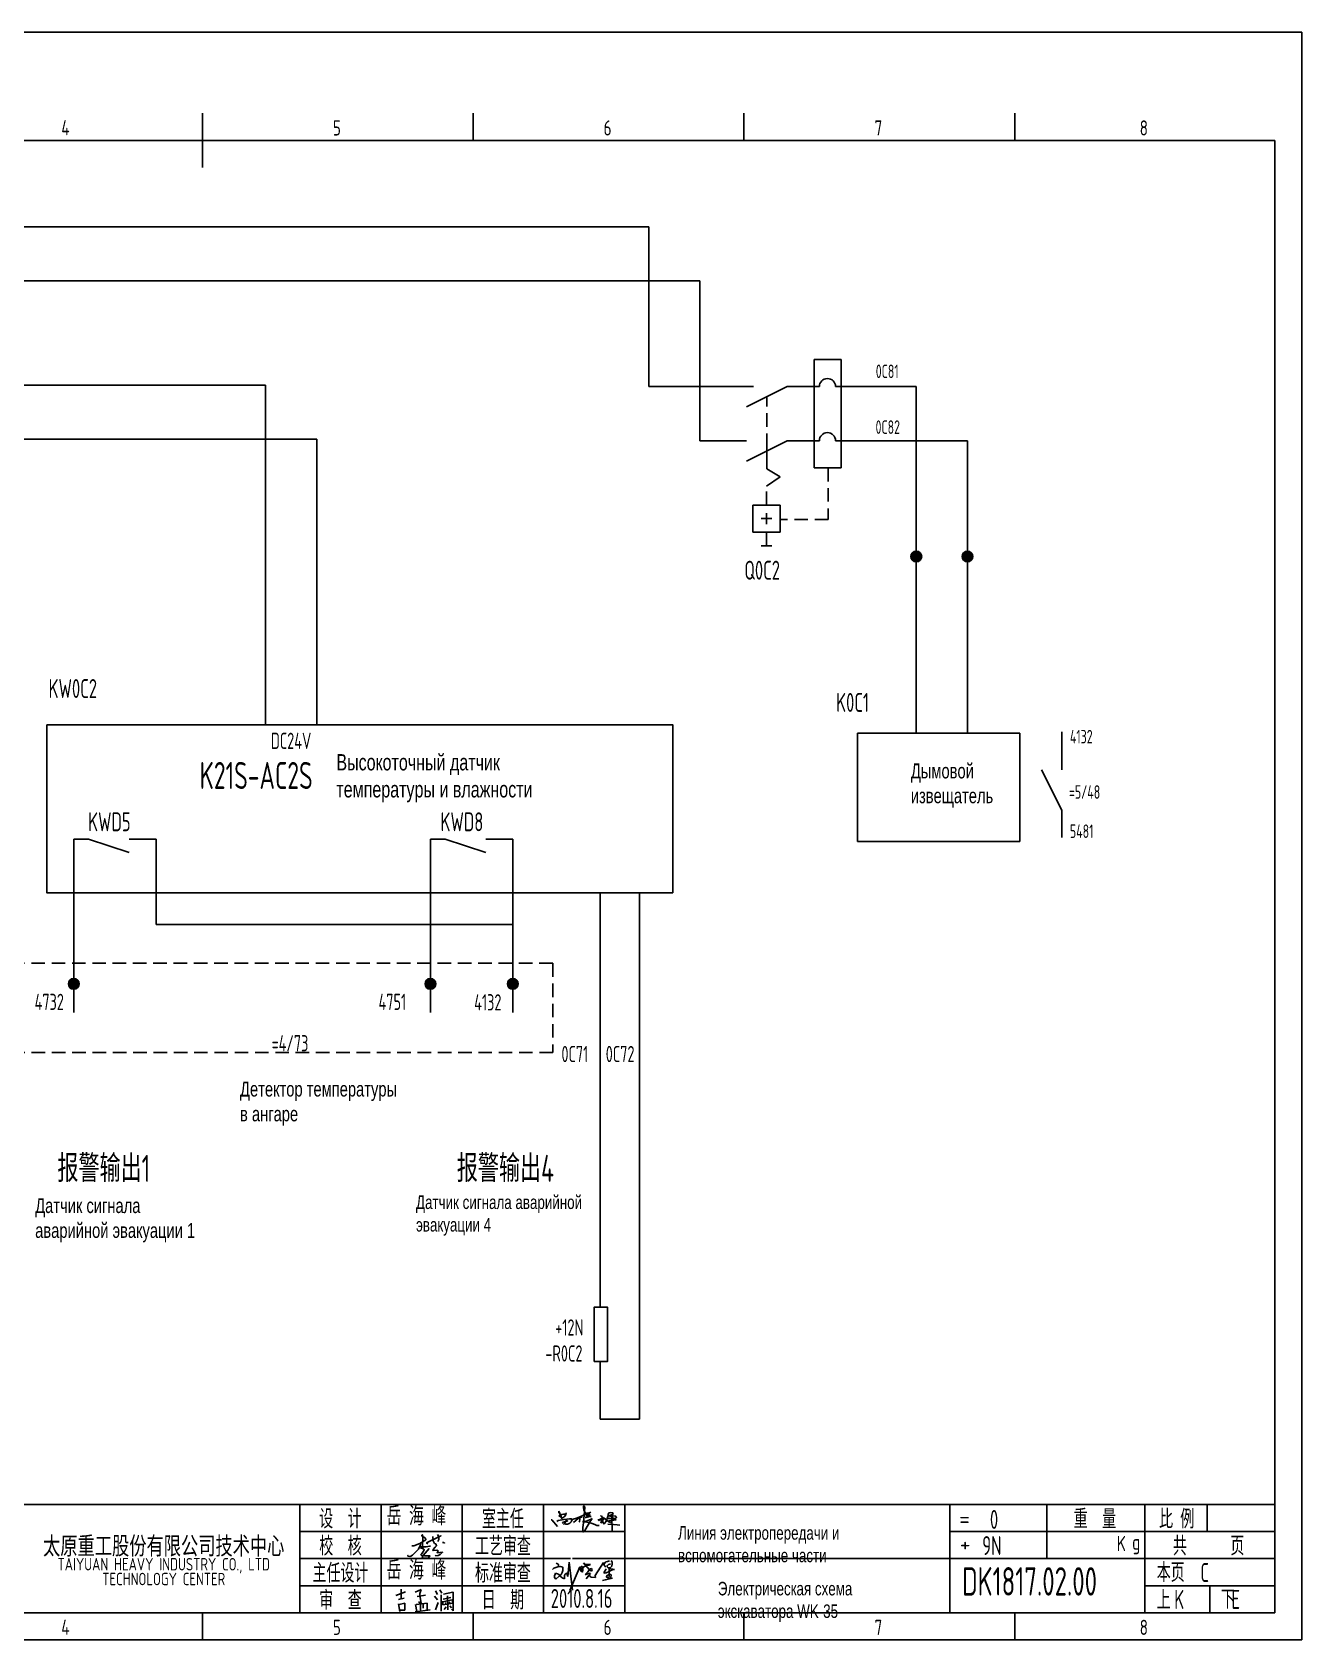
# Model space of a CAD drawing. Header units: millimetres. Extents: x 743 to 25007, y -5378 to 2245.
# Drawn here: x 4987.4 to 5221.9, y -1166.7 to -869.7 of the extents above; entities that cross this region are included whole.
import ezdxf
from ezdxf.enums import TextEntityAlignment as Align

# ---------------------------------------------------------------- set-up
doc = ezdxf.new("R2010")
doc.units = ezdxf.units.MM
doc.header["$LTSCALE"] = 10
doc.header["$MEASUREMENT"] = 0
doc.linetypes.add('DASHED2', pattern=[0.375, 0.25, -0.125])
doc.linetypes.add('HIDDEN', pattern=[0.375, 0.25, -0.125])
for name, color, linetype in [('01', 7, 'Continuous'), ('11', 3, 'Continuous'), ('CONTINUOUS', 7, 'Continuous')]:
    doc.layers.add(name, color=color, linetype=linetype)
doc.styles.add('ROMAN', font='ROMANC.shx', dxfattribs={"width": 0.7, "height": 0.7})
doc.styles.get("Standard").update_dxf_attribs({"font": 'isocp', "width": 0.707, "bigfont": 'intecad.shx'})

# ---------------------------------------------------------------- blocks, each defined once
blk = doc.blocks.new('A$C5BE500A0')
for p, q in [((15.3, 41.2), (22.2, 26.1)), ((15.3, 40.1), (15.3, 41.2)), ((15.4, 37.7), (15.3, 40.1)), ((15.4, 32.4), (21, 34.6)), ((15.5, 31.8), (15.4, 32.4)), ((21, 34.6), (24.5, 35.1)), ((24.5, 35.1), (28.2, 35.6)), ((29.4, 34), (26.8, 30.7)), ((28.2, 35.6), (30.2, 36.8)), ((30.2, 38), (29.4, 34)), ((30.2, 36.8), (30.2, 38)), ((59.1, 30.4), (64.7, 33.7)), ((64.4, 48.9), (64.5, 51.6)), ((65.3, 44.3), (64.4, 48.9)), ((64.5, 51.6), (65.9, 52.2)), ((67.1, 48.5), (64.5, 17.9)), ((64.7, 33.7), (72, 37.3)), ((67.5, 39.5), (65.3, 44.3)), ((65.9, 52.2), (66.5, 51.5)), ((66.5, 51.5), (67.1, 48.5)), ((70.3, 36.3), (67.5, 39.5)), ((69.9, 34.1), (69.7, 33.3)), ((69.7, 33.3), (71.9, 33.6)), ((74.6, 36.5), (69.9, 34.1)), ((73.8, 32.8), (70.3, 36.3)), ((71.9, 33.6), (75.3, 34.2)), ((72, 37.3), (77.8, 39)), ((77.7, 30.8), (73.8, 32.8)), ((79.7, 39.2), (74.6, 36.5)), ((76.7, 32.6), (74.8, 31.8)), ((75.3, 34.2), (77, 34.5)), ((77.7, 33.5), (76.7, 32.6)), ((77, 34.5), (78, 34.1)), ((78, 34.1), (77.7, 33.5)), ((77.8, 39), (79.7, 39.2)), ((117.4, 32.7), (112.9, 30.9)), ((113.3, 30.9), (114.4, 35)), ((114.4, 35), (115.4, 38.4)), ((115.4, 38.4), (118.1, 38.8)), ((122.1, 34.8), (117.4, 32.7)), ((118.1, 38.8), (123.3, 38.3)), ((124.7, 36.8), (122.1, 34.8)), ((123.3, 38.3), (124.7, 36.8)), ((0, 24.1), (1.5, 23.9)), ((1.5, 23.9), (12.6, 10.8)), ((11.6, 21), (13.8, 22.8)), ((13.8, 22.8), (17.9, 23.5)), ((19.1, 30.1), (15.5, 31.8)), ((17.9, 23.5), (26, 24.9)), ((22.2, 26.1), (19.1, 30.1)), ((22.6, 18.1), (23.6, 19.3)), ((23.7, 17.3), (22.6, 18.1)), ((23.3, 27.9), (23.1, 27.8)), ((25.3, 29.5), (23.3, 27.9)), ((23.6, 19.3), (25.8, 19.9)), ((26.1, 16.2), (24.9, 15)), ((26.8, 30.7), (25.3, 29.5)), ((25.8, 19.9), (29.2, 20.8)), ((26, 24.9), (36.8, 26.1)), ((28.4, 20), (26.1, 16.2)), ((29.4, 15.2), (28.2, 15.7)), ((29.5, 22.1), (28.4, 20)), ((29.2, 20.8), (33, 21.4)), ((32.4, 15.1), (29.4, 15.2)), ((30.2, 22.7), (29.5, 22.1)), ((31.6, 22.6), (30.2, 22.7)), ((32.8, 22.1), (31.6, 22.6)), ((35, 16.2), (32.4, 15.1)), ((33, 21.4), (32.8, 22.1)), ((37.6, 17.7), (35, 16.2)), ((36.8, 26.1), (40.9, 26)), ((39.7, 20.3), (37.6, 17.7)), ((40.8, 21.6), (39.7, 20.3)), ((40.2, 22.8), (44.3, 25.4)), ((41.7, 24.4), (40.8, 21.6)), ((40.9, 26), (41.7, 24.4)), ((44.3, 25.4), (50.6, 27.7)), ((44.7, 18.7), (49.1, 22.6)), ((49.1, 22.6), (54.4, 27.2)), ((50.6, 27.7), (56.2, 29.3)), ((54.4, 27.2), (59.1, 30.4)), ((56.8, 20.6), (55.9, 19.6)), ((56.2, 29.3), (60.8, 29.6)), ((56.7, 31.7), (57.4, 29.6)), ((57.6, 25), (56.8, 20.6)), ((57.4, 29.6), (57.6, 25)), ((60.8, 29.6), (62.2, 29.2)), ((66.6, 21), (62.5, 20.6)), ((62.5, 20.6), (75.7, 18.4)), ((64.5, 17.9), (63.3, 8.5)), ((63.3, 8.5), (63.5, 0.1)), ((63.5, 0.1), (64.3, 0)), ((64.3, 0), (67.5, 2.5)), ((69.8, 21.4), (66.6, 21)), ((67.5, 2.5), (73.8, 13.7)), ((68.3, 28.6), (72.6, 29.4)), ((69.3, 29), (68.3, 28.6)), ((72, 30.5), (69.3, 29)), ((76.7, 24.1), (69.8, 21.4)), ((74.8, 31.8), (72, 30.5)), ((72.6, 29.4), (78.2, 30.4)), ((73.8, 13.7), (77.7, 20)), ((75.7, 18.4), (81.9, 16.6)), ((79.9, 25.4), (76.7, 24.1)), ((80.1, 30.5), (77.7, 30.8)), ((77.7, 20), (81.2, 25.6)), ((78.2, 30.4), (80.1, 30.5)), ((82.1, 26.9), (79.9, 25.4)), ((81.2, 25.6), (82.1, 26.9)), ((81.9, 16.6), (87.3, 14.8)), ((87.3, 14.8), (91.3, 12.9)), ((91.3, 12.9), (94.8, 12.6)), ((94.5, 25.2), (94.9, 23.9)), ((94.8, 12.6), (95.8, 12.8)), ((94.9, 23.9), (95.3, 23)), ((95.3, 23), (95.8, 22.8)), ((95.8, 22.8), (97, 23.3)), ((97, 23.3), (97.8, 25.3)), ((98.5, 23.8), (97.4, 25.9)), ((97.8, 25.3), (100.8, 27)), ((101.1, 23.3), (98.5, 23.8)), ((99, 31.4), (100.1, 32)), ((100.7, 21.1), (99.2, 17.4)), ((99.2, 17.4), (101.9, 20.9)), ((100.1, 32), (101.1, 31.6)), ((102.1, 27.7), (100.7, 21.1)), ((100.8, 27), (103.5, 26.5)), ((101.1, 31.6), (102.1, 30.6)), ((103.3, 23.7), (101.1, 23.3)), ((101.9, 20.9), (103.1, 21.8)), ((102.1, 30.6), (102.1, 27.7)), ((103.1, 21.8), (103.7, 20.1)), ((104.7, 23.9), (103.3, 23.7)), ((103.5, 26.5), (104.5, 25.2)), ((103.7, 20.1), (103.9, 18.5)), ((103.9, 18.5), (105, 16.1)), ((104.2, 28.7), (108.3, 26.3)), ((104.5, 25.2), (104.7, 23.9)), ((105, 16.1), (106.4, 15.7)), ((106.4, 15.7), (107.7, 17.3)), ((107.7, 17.3), (110.9, 22.6)), ((108.3, 26.3), (115.7, 20.2)), ((110.9, 22.6), (113.3, 30.9)), ((111.7, 21.6), (125.7, 23.5)), ((115.4, 22.1), (111.7, 21.6)), ((112.9, 30.9), (112.3, 30.9)), ((112.9, 26.9), (127.4, 26.5)), ((124.7, 26.6), (112.9, 26.9)), ((113.4, 15.2), (124.8, 14.7)), ((122.5, 23.3), (115.4, 22.1)), ((115.7, 20.2), (118.5, 18.9)), ((116.7, 30.8), (120.9, 31.8)), ((118.5, 18.9), (120.8, 19.6)), ((120.8, 19.6), (121.1, 20.7)), ((120.9, 31.8), (124.1, 32)), ((121.7, 31.5), (122.2, 1.9)), ((123, 28.1), (121.7, 31.5)), ((126.4, 24.6), (122.5, 23.3)), ((128.2, 25.5), (123, 28.1)), ((124.1, 32), (129.1, 31.3)), ((128.1, 26.7), (124.7, 26.6)), ((124.8, 14.7), (132, 14.1)), ((125.7, 23.5), (130.1, 23.8)), ((127.4, 26.5), (126.4, 24.6)), ((130.2, 28.3), (128.1, 26.7)), ((130.5, 24.3), (128.2, 25.5)), ((129.1, 31.3), (130.7, 30.3)), ((130.1, 23.8), (130.5, 24.3)), ((130.7, 30.3), (130.2, 28.3)), ((132, 14.1), (137.3, 13.6))]:
    blk.add_line(p, q)
blk = doc.blocks.new('lf')
for points in [[(409.4, 317.6), (411.9, 317.6), (420.7, 320.5), (429.4, 326.1), (429, 328.4), (426.7, 330.1), (424.2, 331.3), (423.4, 332.6), (424.4, 333.4), (425, 330.7), (425, 327.4), (425, 324.7), (424.8, 321.8), (424.8, 320.3), (424.8, 318.7), (425, 314.7), (425, 313), (424.8, 313)], [(432.1, 320.3), (430.6, 321.6), (450.9, 331.7), (450.9, 332.2)], [(439.5, 330.9), (440, 324.5), (442, 320.7)], [(446.2, 333.8), (448.1, 330.5), (448.1, 326.7), (446.6, 323.8)], [(421.5, 320.1), (421.3, 317.6), (420, 315.1), (418.6, 312.6), (416.7, 310.5), (414.9, 308.5), (411.9, 305.6), (410.1, 304.1), (408, 302.6), (406.1, 302), (403.6, 302.6), (403.6, 303.5), (403.9, 303.5)], [(421.3, 316.2), (424.8, 315.9), (427.1, 316), (429.8, 316), (434.8, 316.8), (436, 316.8)], [(421.9, 314.1), (423.8, 314.1), (425.4, 313.7), (426, 313), (426.9, 312), (427.1, 312), (426.5, 310.5), (426.1, 309.5), (424.2, 306.6), (423.1, 305.4), (422.1, 304.5), (423.2, 303.3), (427.3, 303.1), (429.8, 303.1), (432.3, 302.9), (435.4, 302.7), (433.1, 299.9), (424.6, 299.5), (424, 300.4), (425.6, 303.3), (434.3, 313.5)], [(441.8, 320.7), (443.7, 320.1), (444.9, 317.6), (443.1, 315.5), (439.7, 311.8), (439.8, 310.6), (445.4, 311.2), (447, 310.3), (445.6, 307.4), (453.6, 308), (450.3, 304.7), (447, 303.3), (443.7, 303.1), (442.9, 303.7)], [(453.4, 322.4), (454.9, 322.2), (455.7, 321.8), (456.1, 321.6), (456.3, 321.4)]]:
    blk.add_lwpolyline(points)

msp = doc.modelspace()

# ---------------------------------------------------------------- hatches: boundary and pattern name
at = {"linetype": 'HIDDEN'}
h = msp.add_hatch(color=0, dxfattribs=at)
edge = h.paths.add_edge_path()
edge.add_arc((5150.69, -966.53), 1, 0, 360)
h = msp.add_hatch(color=0, dxfattribs=at)
edge = h.paths.add_edge_path()
edge.add_arc((5160.14, -966.53), 1, 0, 360)
h = msp.add_hatch(color=0, dxfattribs=at)
edge = h.paths.add_edge_path()
edge.add_arc((4995.13, -1045.48), 1, 0, 360)
h = msp.add_hatch(color=0, dxfattribs=at)
edge = h.paths.add_edge_path()
edge.add_arc((5060.98, -1045.48), 1, 0, 360)
h = msp.add_hatch(color=0, dxfattribs=at)
edge = h.paths.add_edge_path()
edge.add_arc((5076.19, -1045.48), 1, 0, 360)

# ---------------------------------------------------------------- linework, layer by layer
for p, q in [((5101.3, -905.62), (5101.3, -935.15)), ((5110.74, -915.62), (5110.74, -945.15)), ((5030.55, -934.86), (5030.55, -997.61)), ((5150.69, -935.15), (5150.69, -999.14)), ((5040, -944.86), (5040, -997.61)), ((5160.14, -945.15), (5160.14, -999.14)), ((5177.55, -998.95), (5177.55, -1005.92)), ((5177.55, -1013.42), (5173.8, -1005.92)), ((5177.55, -1013.42), (5177.55, -1018.42)), ((4997.84, -1018.72), (4995.13, -1018.72)), ((4995.13, -1018.72), (4995.13, -1028.64)), ((5010.34, -1018.72), (5010.34, -1028.64)), ((5063.69, -1018.72), (5060.98, -1018.72)), ((5060.98, -1018.72), (5060.98, -1028.64)), ((5076.19, -1018.72), (5076.19, -1034.53)), ((4995.13, -1028.64), (4995.13, -1050.78)), ((5010.34, -1028.64), (5010.34, -1028.64)), ((5010.34, -1028.64), (5033.79, -1028.64)), ((5010.34, -1028.64), (5010.34, -1034.53)), ((5060.98, -1028.64), (5060.98, -1050.78)), ((5076.19, -1028.64), (5076.19, -1050.78)), ((5092.34, -1028.64), (5092.34, -1071.64)), ((5099.59, -1125.87), (5099.59, -1028.64)), ((5010.34, -1034.53), (5076.19, -1034.53)), ((5092.34, -1125.87), (5099.59, -1125.87)), ((5096.87, -1151.66), (5156.87, -1151.66)), ((5054.58, -1158.46), (5056.4, -1157.81)), ((5055.59, -1157.28), (5055.59, -1159.09)), ((5058.14, -1157.86), (5059.3, -1157.34)), ((5058.14, -1157.86), (5058.14, -1157.86)), ((5059.3, -1157.34), (5059.05, -1158.12)), ((5059.05, -1158.12), (5059.05, -1158.38)), ((5061.9, -1157.63), (5062.27, -1158.27)), ((5062.72, -1157.42), (5063.09, -1158.06)), ((5063.42, -1158.21), (5065.12, -1157.84)), ((5065.12, -1157.84), (5065.15, -1157.84)), ((5065.15, -1157.84), (5065.15, -1161.3)), ((5055.1, -1159.24), (5056.14, -1158.98)), ((5055.1, -1160.01), (5055.36, -1161.44)), ((5055.23, -1160.14), (5056.27, -1159.88)), ((5056.27, -1161.18), (5055.23, -1161.18)), ((5055.36, -1158.98), (5055.36, -1158.98)), ((5056.27, -1159.88), (5056.27, -1161.18)), ((5058.15, -1161.49), (5060.91, -1161.12)), ((5058.21, -1160.14), (5058.47, -1161.44)), ((5058.34, -1160.14), (5060.41, -1159.88)), ((5058.53, -1158.63), (5060.08, -1158.38)), ((5059.3, -1159.93), (5058.79, -1159.67)), ((5059.05, -1158.38), (5059.3, -1159.93)), ((5059.12, -1160.14), (5059.12, -1161.18)), ((5059.63, -1160.01), (5059.63, -1160.79)), ((5060.41, -1159.88), (5060.41, -1161.31)), ((5061.72, -1158.57), (5062.27, -1159.3)), ((5061.9, -1161.12), (5062.42, -1159.78)), ((5062.96, -1158.36), (5062.96, -1161.36)), ((5063.27, -1159.51), (5063.3, -1160.21)), ((5064.97, -1159.3), (5063.3, -1159.63)), ((5063.3, -1160.21), (5065.09, -1159.9)), ((5063.33, -1159.15), (5064.75, -1158.84)), ((5063.86, -1160.55), (5063.52, -1161.06)), ((5063.72, -1159.81), (5063.91, -1159.97)), ((5064.12, -1158.51), (5064.21, -1161.12)), ((5064.54, -1159.63), (5064.36, -1159.97)), ((5064.54, -1160.38), (5064.88, -1160.72)), ((5065.15, -1161.3), (5064.88, -1161)), ((5065.09, -1159.9), (5064.97, -1159.3))]:
    msp.add_line(p, q)
at = {"linetype": 'DASHED2'}
for p, q in [((5123.07, -946.3), (5123.07, -937.03)), ((5134.44, -950.15), (5134.44, -959.67)), ((5123.04, -957.04), (5123.04, -953.52)), ((5134.44, -959.67), (5125.54, -959.67)), ((4983.56, -1041.66), (5083.6, -1041.66)), ((5083.6, -1041.66), (5083.6, -1058.19)), ((5083.6, -1058.19), (4983.2, -1058.19))]:
    msp.add_line(p, q, dxfattribs=at)
at = {"color": 0, "linetype": 'ByBlock'}
for p, q in [((4997.84, -1018.72), (5005.34, -1021.22)), ((5010.34, -1018.72), (5005.34, -1018.72)), ((5063.69, -1018.72), (5071.19, -1021.22)), ((5076.19, -1018.72), (5071.19, -1018.72)), ((5092.34, -1105.22), (5092.34, -1071.64)), ((5092.34, -1115.87), (5092.34, -1115.22)), ((5092.34, -1125.87), (5092.34, -1115.87))]:
    msp.add_line(p, q, dxfattribs=at)
for points in [[(4990.14, -997.61), (5105.73, -997.61), (5105.73, -1028.64), (4990.14, -1028.64)], [(5091.2, -1115.22), (5091.2, -1105.22), (5093.7, -1105.22), (5093.7, -1115.22)]]:
    msp.add_lwpolyline(points, close=True, dxfattribs=at)
at = {"layer": '01', "ltscale": 10}
for p, q in [((4890.16, -944.86), (5040, -944.86)), ((5136.79, -945.15), (5160.14, -945.15))]:
    msp.add_line(p, q, dxfattribs=at)
at = {"layer": 'CONTINUOUS', "color": 3}
for p, q in [((5221.87, -869.66), (4801.87, -869.66)), ((5221.87, -1166.66), (5221.87, -869.66)), ((4801.87, -1166.66), (5221.87, -1166.66))]:
    msp.add_line(p, q, dxfattribs=at)
at = {"layer": 'CONTINUOUS'}
for p, q in [((5018.87, -889.66), (5018.87, -884.66)), ((4821.87, -889.66), (5216.87, -889.66)), ((5018.87, -889.66), (5018.87, -894.66)), ((5216.87, -1161.66), (5216.87, -889.66)), ((4845.18, -905.62), (5101.3, -905.62)), ((4845.18, -915.62), (5110.74, -915.62)), ((5131.82, -930.11), (5131.82, -950.15)), ((5136.79, -930.11), (5131.82, -930.11)), ((5136.79, -950.15), (5136.79, -930.11)), ((4890.16, -934.86), (5030.55, -934.86)), ((5101.3, -935.15), (5119.32, -935.15)), ((5120.62, -935.15), (5110.62, -935.15)), ((5126.82, -935.15), (5119.32, -938.9)), ((5126.82, -935.15), (5132.79, -935.15)), ((5136.79, -935.15), (5135.79, -935.15)), ((5136.79, -935.15), (5150.69, -935.15)), ((5110.74, -945.15), (5119.32, -945.15)), ((5126.82, -945.15), (5119.32, -948.9)), ((5123.07, -950.33), (5123.07, -946.3)), ((5126.82, -945.15), (5132.79, -945.15)), ((5136.79, -945.15), (5135.79, -945.15)), ((5136.79, -945.15), (5141.62, -945.15)), ((5125.58, -951.84), (5123.07, -950.33)), ((5131.82, -950.15), (5136.79, -950.15)), ((5123.04, -953.52), (5125.58, -951.84)), ((5125.54, -957.04), (5120.54, -957.04)), ((5120.54, -959.54), (5120.54, -957.04)), ((5123.04, -959.54), (5123.04, -958.54)), ((5125.54, -957.02), (5125.54, -962.04)), ((5120.54, -959.54), (5120.54, -962.04)), ((5120.54, -962.04), (5125.54, -962.04)), ((5122.04, -959.54), (5124.04, -959.54)), ((5123.04, -959.54), (5123.04, -960.54)), ((5123.04, -962.04), (5123.04, -964.54)), ((5122.04, -964.54), (5124.04, -964.54)), ((5123.04, -964.54), (5122.04, -964.54)), ((5150.69, -966.57), (5150.69, -966.57)), ((5160.14, -966.57), (5160.14, -966.57)), ((5139.83, -1019.15), (5139.83, -999.15)), ((5139.83, -999.15), (5169.83, -999.15)), ((5169.83, -999.15), (5169.83, -1019.15)), ((5169.83, -1019.15), (5139.83, -1019.15)), ((4995.13, -1045.52), (4995.13, -1045.52)), ((5060.98, -1045.52), (5060.98, -1045.52)), ((5076.19, -1045.52), (5076.19, -1045.52)), ((5204.37, -1141.66), (5204.37, -1146.66)), ((5086.34, -1154.97), (5086.6, -1152.32)), ((5086.34, -1154.97), (5086.6, -1152.32)), ((5086.34, -1154.97), (5086.6, -1152.32)), ((5086.34, -1154.97), (5086.6, -1152.32)), ((5086.6, -1152.32), (5087.21, -1157.51)), ((5086.6, -1152.32), (5087.21, -1157.51)), ((5086.6, -1152.32), (5087.21, -1157.51)), ((5086.6, -1152.32), (5087.21, -1157.51)), ((5093, -1152.71), (5093.36, -1152.28)), ((5093, -1152.71), (5093.36, -1152.28)), ((5093, -1152.71), (5093.36, -1152.28)), ((5093, -1152.71), (5093.36, -1152.28)), ((5093.36, -1152.28), (5093.65, -1152.19)), ((5093.36, -1152.28), (5093.65, -1152.19)), ((5093.36, -1152.28), (5093.65, -1152.19)), ((5093.36, -1152.28), (5093.65, -1152.19)), ((5093.65, -1152.19), (5094.04, -1152.09)), ((5093.65, -1152.19), (5094.04, -1152.09)), ((5093.65, -1152.19), (5094.04, -1152.09)), ((5093.65, -1152.19), (5094.04, -1152.09)), ((5094.3, -1152.09), (5094.53, -1152.22)), ((5094.3, -1152.09), (5094.53, -1152.22)), ((5094.3, -1152.09), (5094.53, -1152.22)), ((5094.3, -1152.09), (5094.53, -1152.22)), ((5094.53, -1152.22), (5094.56, -1152.61)), ((5094.53, -1152.22), (5094.56, -1152.61)), ((5094.53, -1152.22), (5094.56, -1152.61)), ((5094.53, -1152.22), (5094.56, -1152.61)), ((5083.54, -1153.64), (5083.79, -1153.44)), ((5083.54, -1153.64), (5083.79, -1153.44)), ((5083.54, -1153.64), (5083.79, -1153.44)), ((5083.54, -1153.64), (5083.79, -1153.44)), ((5083.79, -1153.44), (5084.15, -1153.28)), ((5083.79, -1153.44), (5084.15, -1153.28)), ((5083.79, -1153.44), (5084.15, -1153.28)), ((5083.79, -1153.44), (5084.15, -1153.28)), ((5083.89, -1154.86), (5083.99, -1154.51)), ((5083.89, -1154.86), (5083.99, -1154.51)), ((5083.89, -1154.86), (5083.99, -1154.51)), ((5083.89, -1154.86), (5083.99, -1154.51)), ((5083.89, -1155.17), (5083.89, -1154.86)), ((5083.89, -1155.17), (5083.89, -1154.86)), ((5083.89, -1155.17), (5083.89, -1154.86)), ((5083.89, -1155.17), (5083.89, -1154.86)), ((5084.15, -1155.43), (5083.89, -1155.17)), ((5084.15, -1155.43), (5083.89, -1155.17)), ((5084.15, -1155.43), (5083.89, -1155.17)), ((5084.15, -1155.43), (5083.89, -1155.17)), ((5083.99, -1154.51), (5084.05, -1154.35)), ((5083.99, -1154.51), (5084.05, -1154.35)), ((5083.99, -1154.51), (5084.05, -1154.35)), ((5083.99, -1154.51), (5084.05, -1154.35)), ((5084.05, -1154.35), (5084.25, -1154.41)), ((5084.05, -1154.35), (5084.25, -1154.41)), ((5084.05, -1154.35), (5084.25, -1154.41)), ((5084.05, -1154.35), (5084.25, -1154.41)), ((5084.15, -1153.28), (5084.51, -1153.18)), ((5084.15, -1153.28), (5084.51, -1153.18)), ((5084.15, -1153.28), (5084.51, -1153.18)), ((5084.15, -1153.28), (5084.51, -1153.18)), ((5084.81, -1154.86), (5084.15, -1155.43)), ((5084.81, -1154.86), (5084.15, -1155.43)), ((5084.81, -1154.86), (5084.15, -1155.43)), ((5084.81, -1154.86), (5084.15, -1155.43)), ((5084.2, -1152.47), (5084.56, -1152.67)), ((5084.2, -1152.47), (5084.56, -1152.67)), ((5084.2, -1152.47), (5084.56, -1152.67)), ((5084.2, -1152.47), (5084.56, -1152.67)), ((5084.25, -1154.41), (5084.61, -1154.56)), ((5084.25, -1154.41), (5084.61, -1154.56)), ((5084.25, -1154.41), (5084.61, -1154.56)), ((5084.25, -1154.41), (5084.61, -1154.56)), ((5084.51, -1153.18), (5085.02, -1153.13)), ((5084.51, -1153.18), (5085.02, -1153.13)), ((5084.51, -1153.18), (5085.02, -1153.13)), ((5084.51, -1153.18), (5085.02, -1153.13)), ((5084.56, -1152.67), (5084.61, -1152.83)), ((5084.56, -1152.67), (5084.61, -1152.83)), ((5084.56, -1152.67), (5084.61, -1152.83)), ((5084.56, -1152.67), (5084.61, -1152.83)), ((5084.61, -1152.83), (5084.61, -1153.13)), ((5084.61, -1152.83), (5084.61, -1153.13)), ((5084.61, -1152.83), (5084.61, -1153.13)), ((5084.61, -1152.83), (5084.61, -1153.13)), ((5084.61, -1154.56), (5084.96, -1154.92)), ((5084.61, -1154.56), (5084.96, -1154.92)), ((5084.61, -1154.56), (5084.96, -1154.92)), ((5084.61, -1154.56), (5084.96, -1154.92)), ((5085.12, -1154.61), (5084.81, -1154.86)), ((5085.12, -1154.61), (5084.81, -1154.86)), ((5085.12, -1154.61), (5084.81, -1154.86)), ((5085.12, -1154.61), (5084.81, -1154.86)), ((5084.96, -1154.92), (5085.27, -1155.17)), ((5084.96, -1154.92), (5085.27, -1155.17)), ((5084.96, -1154.92), (5085.27, -1155.17)), ((5084.96, -1154.92), (5085.27, -1155.17)), ((5085.02, -1153.13), (5085.42, -1153.23)), ((5085.02, -1153.13), (5085.42, -1153.23)), ((5085.02, -1153.13), (5085.42, -1153.23)), ((5085.02, -1153.13), (5085.42, -1153.23)), ((5085.32, -1154.2), (5085.12, -1154.61)), ((5085.32, -1154.2), (5085.12, -1154.61)), ((5085.32, -1154.2), (5085.12, -1154.61)), ((5085.32, -1154.2), (5085.12, -1154.61)), ((5085.27, -1155.17), (5085.42, -1155.27)), ((5085.27, -1155.17), (5085.42, -1155.27)), ((5085.27, -1155.17), (5085.42, -1155.27)), ((5085.27, -1155.17), (5085.42, -1155.27)), ((5085.42, -1153.85), (5085.32, -1154.2)), ((5085.42, -1153.85), (5085.32, -1154.2)), ((5085.42, -1153.85), (5085.32, -1154.2)), ((5085.42, -1153.85), (5085.32, -1154.2)), ((5085.42, -1153.23), (5085.42, -1153.44)), ((5085.42, -1153.23), (5085.42, -1153.44)), ((5085.42, -1153.23), (5085.42, -1153.44)), ((5085.42, -1153.23), (5085.42, -1153.44)), ((5085.42, -1153.44), (5085.42, -1153.85)), ((5085.42, -1153.44), (5085.42, -1153.85)), ((5085.42, -1153.44), (5085.42, -1153.85)), ((5085.42, -1153.44), (5085.42, -1153.85)), ((5085.42, -1155.27), (5085.73, -1155.37)), ((5085.42, -1155.27), (5085.73, -1155.37)), ((5085.42, -1155.27), (5085.73, -1155.37)), ((5085.42, -1155.27), (5085.73, -1155.37)), ((5085.73, -1154.76), (5085.88, -1154.51)), ((5085.73, -1154.76), (5085.88, -1154.51)), ((5085.73, -1154.76), (5085.88, -1154.51)), ((5085.73, -1154.76), (5085.88, -1154.51)), ((5085.73, -1155.37), (5085.73, -1154.76)), ((5085.73, -1155.37), (5085.73, -1154.76)), ((5085.73, -1155.37), (5085.73, -1154.76)), ((5085.73, -1155.37), (5085.73, -1154.76)), ((5085.88, -1154.51), (5086.09, -1154.3)), ((5085.88, -1154.51), (5086.09, -1154.3)), ((5085.88, -1154.51), (5086.09, -1154.3)), ((5085.88, -1154.51), (5086.09, -1154.3)), ((5086.09, -1154.3), (5086.14, -1154.41)), ((5086.09, -1154.3), (5086.14, -1154.41)), ((5086.09, -1154.3), (5086.14, -1154.41)), ((5086.09, -1154.3), (5086.14, -1154.41)), ((5086.14, -1154.41), (5086.29, -1154.76)), ((5086.14, -1154.41), (5086.29, -1154.76)), ((5086.14, -1154.41), (5086.29, -1154.76)), ((5086.14, -1154.41), (5086.29, -1154.76)), ((5086.29, -1154.76), (5086.29, -1154.86)), ((5086.29, -1154.76), (5086.29, -1154.86)), ((5086.29, -1154.76), (5086.29, -1154.86)), ((5086.29, -1154.76), (5086.29, -1154.86)), ((5086.29, -1154.86), (5086.34, -1154.97)), ((5086.29, -1154.86), (5086.34, -1154.97)), ((5086.29, -1154.86), (5086.34, -1154.97)), ((5086.29, -1154.86), (5086.34, -1154.97)), ((5086.75, -1157.57), (5088.54, -1153.15)), ((5086.75, -1157.57), (5088.54, -1153.15)), ((5086.75, -1157.57), (5088.54, -1153.15)), ((5086.75, -1157.57), (5088.54, -1153.15)), ((5088.58, -1153.23), (5088.69, -1153.71)), ((5088.58, -1153.23), (5088.69, -1153.71)), ((5088.58, -1153.23), (5088.69, -1153.71)), ((5088.58, -1153.23), (5088.69, -1153.71)), ((5088.69, -1153.23), (5088.84, -1153.12)), ((5088.69, -1153.23), (5088.84, -1153.12)), ((5088.69, -1153.23), (5088.84, -1153.12)), ((5088.69, -1153.23), (5088.84, -1153.12)), ((5088.8, -1154.04), (5088.69, -1153.23)), ((5088.8, -1154.04), (5088.69, -1153.23)), ((5088.8, -1154.04), (5088.69, -1153.23)), ((5088.8, -1154.04), (5088.69, -1153.23)), ((5088.69, -1153.71), (5088.8, -1154.04)), ((5088.69, -1153.71), (5088.8, -1154.04)), ((5088.69, -1153.71), (5088.8, -1154.04)), ((5088.69, -1153.71), (5088.8, -1154.04)), ((5088.84, -1153.12), (5088.99, -1153.12)), ((5088.84, -1153.12), (5088.99, -1153.12)), ((5088.84, -1153.12), (5088.99, -1153.12)), ((5088.84, -1153.12), (5088.99, -1153.12)), ((5088.91, -1153.82), (5088.95, -1153.56)), ((5088.91, -1153.82), (5088.95, -1153.56)), ((5088.91, -1153.82), (5088.95, -1153.56)), ((5088.91, -1153.82), (5088.95, -1153.56)), ((5088.95, -1154.07), (5088.91, -1153.82)), ((5088.95, -1154.07), (5088.91, -1153.82)), ((5088.95, -1154.07), (5088.91, -1153.82)), ((5088.95, -1154.07), (5088.91, -1153.82)), ((5088.95, -1153.56), (5089.03, -1153.38)), ((5088.95, -1153.56), (5089.03, -1153.38)), ((5088.95, -1153.56), (5089.03, -1153.38)), ((5088.95, -1153.56), (5089.03, -1153.38)), ((5089.06, -1154.15), (5088.95, -1154.07)), ((5089.06, -1154.15), (5088.95, -1154.07)), ((5089.06, -1154.15), (5088.95, -1154.07)), ((5089.06, -1154.15), (5088.95, -1154.07)), ((5088.99, -1153.12), (5089.14, -1153.45)), ((5088.99, -1153.12), (5089.14, -1153.45)), ((5088.99, -1153.12), (5089.14, -1153.45)), ((5088.99, -1153.12), (5089.14, -1153.45)), ((5089.03, -1153.38), (5089.28, -1153.19)), ((5089.03, -1153.38), (5089.28, -1153.19)), ((5089.03, -1153.38), (5089.28, -1153.19)), ((5089.03, -1153.38), (5089.28, -1153.19)), ((5089.14, -1153.82), (5089.06, -1154.15)), ((5089.14, -1153.82), (5089.06, -1154.15)), ((5089.14, -1153.82), (5089.06, -1154.15)), ((5089.14, -1153.82), (5089.06, -1154.15)), ((5089.14, -1153.45), (5089.14, -1153.82)), ((5089.14, -1153.45), (5089.14, -1153.82)), ((5089.14, -1153.45), (5089.14, -1153.82)), ((5089.14, -1153.45), (5089.14, -1153.82)), ((5089.25, -1152.46), (5090.38, -1153.74)), ((5089.43, -1152.68), (5089.25, -1152.46)), ((5089.25, -1152.46), (5090.38, -1153.74)), ((5089.43, -1152.68), (5089.25, -1152.46)), ((5089.25, -1152.46), (5090.38, -1153.74)), ((5089.43, -1152.68), (5089.25, -1152.46)), ((5089.25, -1152.46), (5090.38, -1153.74)), ((5089.43, -1152.68), (5089.25, -1152.46)), ((5089.28, -1153.19), (5089.69, -1153.01)), ((5089.28, -1153.19), (5089.69, -1153.01)), ((5089.28, -1153.19), (5089.69, -1153.01)), ((5089.28, -1153.19), (5089.69, -1153.01)), ((5090.53, -1152.75), (5089.43, -1152.68)), ((5090.53, -1152.75), (5089.43, -1152.68)), ((5090.53, -1152.75), (5089.43, -1152.68)), ((5090.53, -1152.75), (5089.43, -1152.68)), ((5089.76, -1154.4), (5089.54, -1154.62)), ((5089.76, -1154.4), (5089.54, -1154.62)), ((5089.76, -1154.4), (5089.54, -1154.62)), ((5089.76, -1154.4), (5089.54, -1154.62)), ((5089.54, -1154.62), (5089.65, -1154.59)), ((5089.54, -1154.62), (5089.65, -1154.59)), ((5089.54, -1154.62), (5089.65, -1154.59)), ((5089.54, -1154.62), (5089.65, -1154.59)), ((5089.65, -1154.59), (5090.35, -1154.37)), ((5089.65, -1154.59), (5090.35, -1154.37)), ((5089.65, -1154.59), (5090.35, -1154.37)), ((5089.65, -1154.59), (5090.35, -1154.37)), ((5089.69, -1153.01), (5090.2, -1152.86)), ((5089.69, -1153.01), (5090.2, -1152.86)), ((5089.69, -1153.01), (5090.2, -1152.86)), ((5089.69, -1153.01), (5090.2, -1152.86)), ((5089.72, -1155.39), (5090.31, -1154.7)), ((5089.72, -1155.39), (5090.31, -1154.7)), ((5089.72, -1155.39), (5090.31, -1154.7)), ((5089.72, -1155.39), (5090.31, -1154.7)), ((5090.16, -1154.84), (5089.72, -1155.39)), ((5090.16, -1154.84), (5089.72, -1155.39)), ((5090.16, -1154.84), (5089.72, -1155.39)), ((5090.16, -1154.84), (5089.72, -1155.39)), ((5090.05, -1154.11), (5089.76, -1154.4)), ((5090.05, -1154.11), (5089.76, -1154.4)), ((5090.05, -1154.11), (5089.76, -1154.4)), ((5090.05, -1154.11), (5089.76, -1154.4)), ((5090.49, -1153.56), (5090.05, -1154.11)), ((5090.49, -1153.56), (5090.05, -1154.11)), ((5090.49, -1153.56), (5090.05, -1154.11)), ((5090.49, -1153.56), (5090.05, -1154.11)), ((5090.53, -1154.4), (5090.16, -1154.84)), ((5090.53, -1154.4), (5090.16, -1154.84)), ((5090.53, -1154.4), (5090.16, -1154.84)), ((5090.53, -1154.4), (5090.16, -1154.84)), ((5090.2, -1152.86), (5090.53, -1152.75)), ((5090.2, -1152.86), (5090.53, -1152.75)), ((5090.2, -1152.86), (5090.53, -1152.75)), ((5090.2, -1152.86), (5090.53, -1152.75)), ((5090.31, -1154.7), (5090.38, -1154.7)), ((5090.31, -1154.7), (5090.38, -1154.7)), ((5090.31, -1154.7), (5090.38, -1154.7)), ((5090.31, -1154.7), (5090.38, -1154.7)), ((5090.35, -1154.37), (5090.49, -1154.4)), ((5090.35, -1154.37), (5090.49, -1154.4)), ((5090.35, -1154.37), (5090.49, -1154.4)), ((5090.35, -1154.37), (5090.49, -1154.4)), ((5090.38, -1153.74), (5090.72, -1154)), ((5090.38, -1153.74), (5090.72, -1154)), ((5090.38, -1153.74), (5090.72, -1154)), ((5090.38, -1153.74), (5090.72, -1154)), ((5090.38, -1154.7), (5090.49, -1154.95)), ((5090.38, -1154.7), (5090.49, -1154.95)), ((5090.38, -1154.7), (5090.49, -1154.95)), ((5090.38, -1154.7), (5090.49, -1154.95)), ((5090.75, -1153.49), (5090.49, -1153.56)), ((5090.75, -1153.49), (5090.49, -1153.56)), ((5090.75, -1153.49), (5090.49, -1153.56)), ((5090.75, -1153.49), (5090.49, -1153.56)), ((5090.49, -1154.4), (5090.53, -1154.4)), ((5090.49, -1154.4), (5090.53, -1154.4)), ((5090.49, -1154.4), (5090.53, -1154.4)), ((5090.49, -1154.4), (5090.53, -1154.4)), ((5090.49, -1154.95), (5090.68, -1155.1)), ((5090.49, -1154.95), (5090.68, -1155.1)), ((5090.49, -1154.95), (5090.68, -1155.1)), ((5090.49, -1154.95), (5090.68, -1155.1)), ((5090.68, -1155.1), (5091.45, -1155.17)), ((5090.68, -1155.1), (5091.45, -1155.17)), ((5090.68, -1155.1), (5091.45, -1155.17)), ((5090.68, -1155.1), (5091.45, -1155.17)), ((5090.72, -1154), (5090.86, -1153.74)), ((5090.72, -1154), (5090.86, -1153.74)), ((5090.72, -1154), (5090.86, -1153.74)), ((5090.72, -1154), (5090.86, -1153.74)), ((5090.86, -1153.74), (5090.75, -1153.49)), ((5090.86, -1153.74), (5090.75, -1153.49)), ((5090.86, -1153.74), (5090.75, -1153.49)), ((5090.86, -1153.74), (5090.75, -1153.49)), ((5091.41, -1154.76), (5092.91, -1152.38)), ((5091.41, -1154.76), (5092.91, -1152.38)), ((5091.41, -1154.76), (5092.91, -1152.38)), ((5091.41, -1154.76), (5092.91, -1152.38)), ((5091.46, -1155.17), (5091.41, -1154.76)), ((5091.46, -1155.17), (5091.41, -1154.76)), ((5091.46, -1155.17), (5091.41, -1154.76)), ((5091.46, -1155.17), (5091.41, -1154.76)), ((5092.73, -1155.68), (5094.6, -1155.29)), ((5092.73, -1155.68), (5094.6, -1155.29)), ((5092.73, -1155.68), (5094.6, -1155.29)), ((5092.73, -1155.68), (5094.6, -1155.29)), ((5092.9, -1152.45), (5093.03, -1152.87)), ((5092.9, -1152.45), (5093.03, -1152.87)), ((5092.9, -1152.45), (5093.03, -1152.87)), ((5092.9, -1152.45), (5093.03, -1152.87)), ((5093.19, -1153.98), (5093, -1154.27)), ((5093.19, -1153.98), (5093, -1154.27)), ((5093.19, -1153.98), (5093, -1154.27)), ((5093.19, -1153.98), (5093, -1154.27)), ((5093, -1154.27), (5093.09, -1154.34)), ((5093, -1154.27), (5093.09, -1154.34)), ((5093, -1154.27), (5093.09, -1154.34)), ((5093, -1154.27), (5093.09, -1154.34)), ((5093.03, -1152.87), (5093.26, -1153.13)), ((5093.03, -1152.87), (5093.26, -1153.13)), ((5093.03, -1152.87), (5093.26, -1153.13)), ((5093.03, -1152.87), (5093.26, -1153.13)), ((5093.09, -1154.34), (5093.45, -1154.27)), ((5093.09, -1154.34), (5093.45, -1154.27)), ((5093.09, -1154.34), (5093.45, -1154.27)), ((5093.09, -1154.34), (5093.45, -1154.27)), ((5093.36, -1153.65), (5093.19, -1153.98)), ((5093.36, -1153.65), (5093.19, -1153.98)), ((5093.36, -1153.65), (5093.19, -1153.98)), ((5093.36, -1153.65), (5093.19, -1153.98)), ((5093.26, -1153.13), (5093.39, -1153.17)), ((5093.26, -1153.13), (5093.39, -1153.17)), ((5093.26, -1153.13), (5093.39, -1153.17)), ((5093.26, -1153.13), (5093.39, -1153.17)), ((5093.45, -1153.52), (5093.36, -1153.65)), ((5093.45, -1153.52), (5093.36, -1153.65)), ((5093.45, -1153.52), (5093.36, -1153.65)), ((5093.45, -1153.52), (5093.36, -1153.65)), ((5093.42, -1155.02), (5093.65, -1154.73)), ((5093.42, -1155.02), (5093.65, -1154.73)), ((5093.42, -1155.02), (5093.65, -1154.73)), ((5093.42, -1155.02), (5093.65, -1154.73)), ((5093.94, -1155.25), (5093.42, -1155.02)), ((5093.94, -1155.25), (5093.42, -1155.02)), ((5093.94, -1155.25), (5093.42, -1155.02)), ((5093.94, -1155.25), (5093.42, -1155.02)), ((5093.45, -1154.27), (5093.98, -1154.01)), ((5093.45, -1154.27), (5093.98, -1154.01)), ((5093.45, -1154.27), (5093.98, -1154.01)), ((5093.45, -1154.27), (5093.98, -1154.01)), ((5093.58, -1153.13), (5093.65, -1152.9)), ((5093.58, -1153.13), (5093.65, -1152.9)), ((5093.58, -1153.13), (5093.65, -1152.9)), ((5093.58, -1153.13), (5093.65, -1152.9)), ((5093.78, -1153.36), (5093.58, -1153.13)), ((5093.78, -1153.36), (5093.58, -1153.13)), ((5093.78, -1153.36), (5093.58, -1153.13)), ((5093.78, -1153.36), (5093.58, -1153.13)), ((5093.65, -1152.9), (5093.84, -1152.74)), ((5093.65, -1152.9), (5093.84, -1152.74)), ((5093.65, -1152.9), (5093.84, -1152.74)), ((5093.65, -1152.9), (5093.84, -1152.74)), ((5093.65, -1154.73), (5094.14, -1154.54)), ((5093.65, -1154.73), (5094.14, -1154.54)), ((5093.65, -1154.73), (5094.14, -1154.54)), ((5093.65, -1154.73), (5094.14, -1154.54)), ((5094.2, -1153.33), (5093.78, -1153.36)), ((5094.2, -1153.33), (5093.78, -1153.36)), ((5094.2, -1153.33), (5093.78, -1153.36)), ((5094.2, -1153.33), (5093.78, -1153.36)), ((5093.84, -1152.74), (5094.11, -1152.68)), ((5093.84, -1152.74), (5094.11, -1152.68)), ((5093.84, -1152.74), (5094.11, -1152.68)), ((5093.84, -1152.74), (5094.11, -1152.68)), ((5093.98, -1154.8), (5093.94, -1155.25)), ((5093.98, -1154.8), (5093.94, -1155.25)), ((5093.98, -1154.8), (5093.94, -1155.25)), ((5093.98, -1154.8), (5093.94, -1155.25)), ((5093.98, -1153.46), (5094.01, -1153.82)), ((5094.96, -1153.65), (5093.98, -1153.46)), ((5093.98, -1153.46), (5094.01, -1153.82)), ((5094.96, -1153.65), (5093.98, -1153.46)), ((5093.98, -1153.46), (5094.01, -1153.82)), ((5094.96, -1153.65), (5093.98, -1153.46)), ((5093.98, -1153.46), (5094.01, -1153.82)), ((5094.96, -1153.65), (5093.98, -1153.46)), ((5093.98, -1154.01), (5094.43, -1153.82)), ((5094.01, -1153.82), (5093.98, -1154.31)), ((5093.98, -1154.01), (5094.43, -1153.82)), ((5094.01, -1153.82), (5093.98, -1154.31)), ((5093.98, -1154.01), (5094.43, -1153.82)), ((5094.01, -1153.82), (5093.98, -1154.31)), ((5093.98, -1154.01), (5094.43, -1153.82)), ((5094.01, -1153.82), (5093.98, -1154.31)), ((5093.98, -1154.31), (5093.98, -1154.8)), ((5093.98, -1154.31), (5093.98, -1154.8)), ((5093.98, -1154.31), (5093.98, -1154.8)), ((5093.98, -1154.31), (5093.98, -1154.8)), ((5094.3, -1155.16), (5094.07, -1155.38)), ((5094.3, -1155.16), (5094.07, -1155.38)), ((5094.3, -1155.16), (5094.07, -1155.38)), ((5094.3, -1155.16), (5094.07, -1155.38)), ((5094.11, -1152.68), (5094.2, -1152.64)), ((5094.11, -1152.68), (5094.2, -1152.64)), ((5094.11, -1152.68), (5094.2, -1152.64)), ((5094.11, -1152.68), (5094.2, -1152.64)), ((5094.14, -1154.54), (5094.33, -1154.67)), ((5094.14, -1154.54), (5094.33, -1154.67)), ((5094.14, -1154.54), (5094.33, -1154.67)), ((5094.14, -1154.54), (5094.33, -1154.67)), ((5094.47, -1153.07), (5094.2, -1153.33)), ((5094.47, -1153.07), (5094.2, -1153.33)), ((5094.47, -1153.07), (5094.2, -1153.33)), ((5094.47, -1153.07), (5094.2, -1153.33)), ((5094.33, -1154.67), (5094.3, -1155.16)), ((5094.33, -1154.67), (5094.3, -1155.16)), ((5094.33, -1154.67), (5094.3, -1155.16)), ((5094.33, -1154.67), (5094.3, -1155.16)), ((5094.43, -1153.82), (5094.96, -1153.65)), ((5094.43, -1153.82), (5094.96, -1153.65)), ((5094.43, -1153.82), (5094.96, -1153.65)), ((5094.43, -1153.82), (5094.96, -1153.65)), ((5094.56, -1152.61), (5094.47, -1153.07)), ((5094.56, -1152.61), (5094.47, -1153.07)), ((5094.56, -1152.61), (5094.47, -1153.07)), ((5094.56, -1152.61), (5094.47, -1153.07)), ((5094.07, -1155.38), (5092.73, -1155.68)), ((5094.07, -1155.38), (5092.73, -1155.68)), ((5094.07, -1155.38), (5092.73, -1155.68)), ((5094.07, -1155.38), (5092.73, -1155.68)), ((5204.87, -1161.66), (5204.87, -1156.66)), ((4821.87, -1161.66), (5216.87, -1161.66)), ((5018.87, -1166.66), (5018.87, -1161.66)), ((5036.87, -1161.66), (5096.87, -1161.66))]:
    msp.add_line(p, q, dxfattribs=at)
at = {"layer": 'CONTINUOUS', "linetype": 'Continuous'}
for p, q in [((5068.87, -889.66), (5068.87, -884.66)), ((5118.87, -889.66), (5118.87, -884.66)), ((5168.87, -889.66), (5168.87, -884.66)), ((4821.87, -1141.66), (5216.87, -1141.66)), ((5036.87, -1161.66), (5036.87, -1141.66)), ((5051.87, -1141.66), (5051.87, -1161.66)), ((5066.87, -1141.66), (5066.87, -1161.66)), ((5081.87, -1141.66), (5081.87, -1161.66)), ((5096.87, -1141.66), (5096.87, -1161.66)), ((5156.87, -1161.66), (5156.87, -1141.66)), ((5174.77, -1141.66), (5174.77, -1151.66)), ((5192.87, -1141.66), (5192.87, -1161.66)), ((5036.87, -1146.66), (5086.87, -1146.66)), ((5086.87, -1146.66), (5096.87, -1146.66)), ((5086.87, -1146.66), (5096.87, -1146.66)), ((5156.87, -1146.66), (5216.87, -1146.66)), ((5036.87, -1151.66), (5086.87, -1151.66)), ((5087.2, -1151.66), (5096.87, -1151.66)), ((5156.87, -1151.66), (5216.87, -1151.66)), ((5036.87, -1156.66), (5086.87, -1156.66)), ((5086.87, -1156.66), (5096.87, -1156.66)), ((5192.87, -1156.66), (5216.87, -1156.66)), ((5068.87, -1166.66), (5068.87, -1161.66)), ((5118.87, -1166.66), (5118.87, -1161.66)), ((5168.87, -1166.66), (5168.87, -1161.66))]:
    msp.add_line(p, q, dxfattribs=at)
at = {"layer": 'CONTINUOUS'}
for centre in [(5150.69, -966.53), (5160.14, -966.53), (4995.13, -1045.48), (5060.98, -1045.48), (5076.19, -1045.48)]:
    msp.add_circle(centre, 1, dxfattribs=at)
for centre in [(5134.29, -935.15), (5134.29, -945.15)]:
    msp.add_arc(centre, 1.5, 0, 180, dxfattribs=at)

# ---------------------------------------------------------------- block references
for name, p, xscale, yscale, zscale in [('A$C5BE500A0', (5083.28, -1146.71), 0.09216000000242275, 0.09215999999923952, 0.09216000000000003), ('lf', (5005.17, -1189.92), 0.1280000000006112, 0.1279999999999291, 0.128)]:
    msp.add_blockref(name, p, dxfattribs=dict(xscale=xscale, yscale=yscale, zscale=zscale))

# ---------------------------------------------------------------- texts
at = {"width": 0.707}
for s, height, p in [('4132', 2.5, (5179.06, -1001.06)), ('=5/48', 2.5, (5178.89, -1011.28)), ('5481', 2.5, (5179.06, -1018.53)), ('    0', 3.5, (5158.63, -1146.17)), ('9N', 3.5, (5162.87, -1151)), ('C', 3.5, (5203.15, -1155.97)), ('K', 3.5, (5198.32, -1160.95)), ('E', 3.5, (5208.88, -1160.95))]:
    msp.add_text(s, height=height, dxfattribs=at).set_placement(p)
at = {"attachment_point": 1}
for s, insert, char_height, width in [('{\\fArial|b0|i0|c204|p34;Высокоточный датчик температуры и влажности}', (5043.62, -1003.04), 3, 47.2757), ('{\\fArial|b0|i0|c204|p34;\\H0.9167x;Дымовой \\fArial|b0|i0|c0|p34;\\P\\fArial|b0|i0|c204|p34;извещатель \\H1.0909x; }', (5149.68, -1004.77), 3, 35.8419), ('{\\fArial|b0|i0|c204|p34;\\H0.9167x;Детектор температуры в ангаре}', (5025.83, -1063.54), 3, 30.4708), ('{\\fArial|b0|i0|c204|p34;Датчик сигнала аварийной эвакуации 1}', (4988, -1085.07), 2.75, 31.8098), ('{\\fArial|b0|i0|c204|p34;Датчик сигнала аварийной эвакуации 4}', (5058.32, -1084.57), 2.5, 32.0898), ('岳 海 峰', (5052.9, -1142.03), 3.5, 12.9495), ('{\\fArial|b0|i0|c204|p34;Линия электропередачи и вспомогательные части\\~}', (5106.7, -1145.66), 2.5, 35.3915), ('岳 海 峰', (5052.9, -1152.03), 3.5, 12.9495), ('2010.8.16', (5083.2, -1157.27), 3.5, 12.1142), ('{\\fArial|b0|i0|c204|p34;\\C3;Электрическая схема экскаватора WK-35}', (5114.05, -1155.95), 2.5, 35.3915)]:
    msp.add_mtext(s, dxfattribs=dict(at, insert=insert, char_height=char_height, width=width))
at = {"layer": '11', "width": 0.707}
msp.add_text('DK1817.02.00', height=5.25, dxfattribs=at).set_placement((5159.15, -1158.49))
at = {"layer": 'CONTINUOUS', "linetype": 'Continuous', "style": 'ROMAN', "width": 0.7}
for s, p in [('4', (4992.83, -888.72)), ('5', (5042.97, -888.76)), ('6', (5092.95, -888.76)), ('7', (5142.98, -888.76)), ('8', (5191.93, -888.76)), ('K', (5187.71, -1150.27)), ('g', (5190.54, -1150.01)), ('4', (4992.83, -1165.72)), ('5', (5042.97, -1165.76)), ('6', (5092.95, -1165.76)), ('7', (5142.98, -1165.76)), ('8', (5191.93, -1165.76))]:
    msp.add_text(s, height=2.8, dxfattribs=at).set_placement(p)
at = {"layer": 'CONTINUOUS', "color": 7, "width": 0.707}
for s, p in [('0C81', (5143.21, -933.57)), ('0C82', (5143.17, -943.88))]:
    msp.add_text(s, height=2.5, dxfattribs=at).set_placement(p)
at = {"layer": 'CONTINUOUS', "width": 0.707}
for s, height, p in [('Q0C2', 3.5, (5118.95, -970.81)), ('KW0C2', 3.5, (4990.48, -992.67)), ('K0C1', 3.5, (5135.89, -995.24)), ('DC24V', 3, (5031.53, -1002.08)), ('K21S-AC2S ', 5, (5018.37, -1009.48)), ('KWD5', 3.5, (4997.78, -1017.29)), ('KWD8', 3.5, (5062.84, -1017.29)), ('4732', 3, (4987.9, -1050.31)), ('4751', 3, (5051.4, -1050.31)), ('4132', 3, (5069.06, -1050.39)), ('=4/73', 3, (5031.67, -1057.95)), ('0C71', 3, (5085.17, -1059.94)), ('0C72', 3, (5093.35, -1059.94)), ('报警输出1', 5, (4992.11, -1082.07)), ('报警输出4', 5, (5065.85, -1082.07)), ('+12N', 3, (5084.03, -1110.46)), ('-R0C2', 3, (5082.2, -1115.26))]:
    msp.add_text(s, height=height, dxfattribs=at).set_placement(p)
at = {"layer": 'CONTINUOUS', "width": 0.67}
for s, p in [('设  计', (5044.37, -1144.16)), ('室主任', (5074.37, -1144.16)), ('重  量', (5183.67, -1144.16)), ('比 例', (5198.77, -1144.16)), ('校  核', (5044.37, -1149.16)), ('工艺审查', (5074.37, -1149.16)), ('共      页', (5204.67, -1149.16)), ('主任设计', (5044.37, -1154.16)), ('标准审查', (5074.37, -1154.16)), ('本页', (5197.67, -1154.05)), ('审  查', (5044.37, -1159.16)), ('日  期', (5074.37, -1159.16)), ('上', (5196.37, -1159.15)), ('下', (5208.2, -1159.15))]:
    msp.add_text(s, height=3.5, dxfattribs=at).set_placement(p, align=Align.MIDDLE)
at = {"layer": 'CONTINUOUS', "linetype": 'Continuous', "style": 'ROMAN'}
for s, p in [('=', (5158.61, -1145.61)), ('+', (5158.71, -1150.35))]:
    msp.add_text(s, height=2.8, dxfattribs=at).set_placement(p)
at = {"layer": 'CONTINUOUS', "insert": (5011.74, -1152.1), "char_height": 3.3, "width": 50, "attachment_point": 5, "line_spacing_factor": 0.7125}
msp.add_mtext('{\\f宋体|b0|i0|c134|p2;太原重工股份有限公司技术中心\\P\\Fromans.shx;\\H0.6969x;TAIYUAN HEAVY INDUSTRY CO., LTD\\PTECHNOLOGY CENTER}', dxfattribs=at)

doc.saveas('drawing.dxf')
